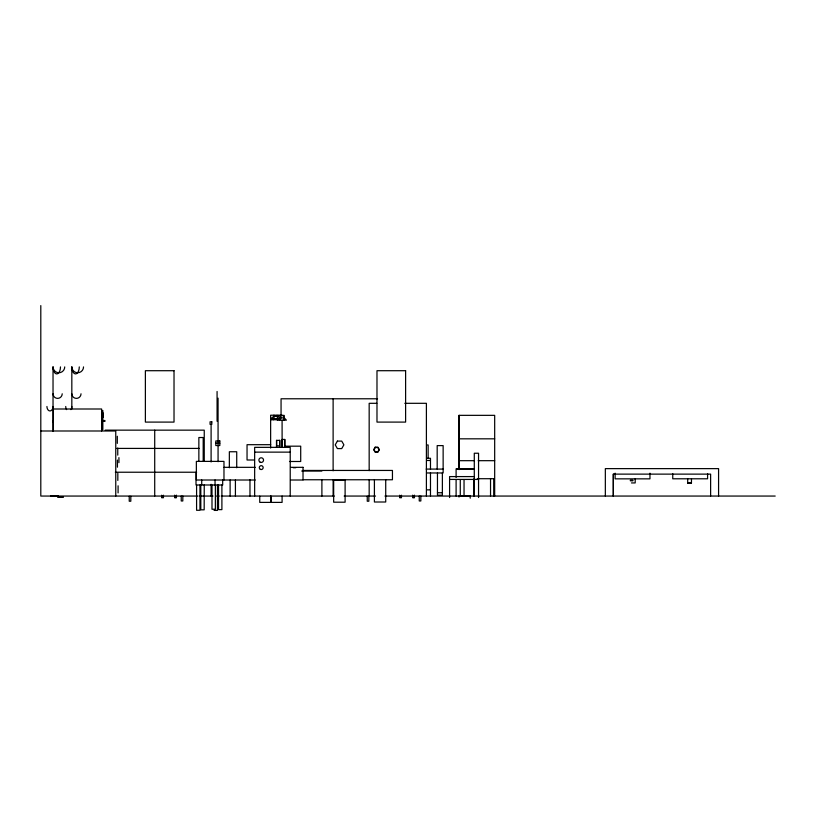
<?xml version="1.0" encoding="UTF-8"?>
<svg xmlns="http://www.w3.org/2000/svg" width="816" height="816" viewBox="0 0 816 816"><rect width="100%" height="100%" fill="white"/><g stroke="black" fill="none" stroke-linecap="round" stroke-linejoin="round"><path stroke-width="1.22" d="M279.613 420.158L280.99 417.894L280.99 415.436M271.065 418.649L273.615 416.384L278.011 416.384L280.163 418.649L271.065 418.649L271.065 419.75L277.889 419.75L276.91 415.293M279.888 417.894L277.338 420.158L286.436 420.158L284.284 417.894L284.284 415.436L279.888 415.436L279.888 417.894L284.284 417.894M377.563 398.779L281.061 398.779L281.061 415.201M376.798 403.308L369.169 403.308L369.169 470.648M404.787 403.308L426.401 403.308L426.401 496.057M101.612 410.53L102.836 410.53L102.836 429.542L101.612 429.542M101.612 412.967L103.163 412.967L103.163 417.231L101.612 417.231M101.612 415.099L103.163 415.099M282.091 415.211L270.637 415.211L270.637 448.066M102.836 420.526L104.978 420.526M102.836 421.362L104.978 421.362M101.612 428.675L101.612 429.787M105.172 430.154L204.245 430.154L204.245 460.948M40.8 430.991L115.76 430.991L115.76 496.057M459.112 438.824L494.68 438.824M215.812 443.231L219.82 443.231M270.698 444.689L247.044 444.689L247.044 460L254.51 460M427.227 444.965L428.135 444.965L428.135 458.286M284.519 446.179L300.706 446.179L300.706 461.489L289.496 461.489M116.606 448.412L199.165 448.412M254.653 452.135L290.221 452.135M426.941 458.286L430.481 458.286L430.481 469.373M426.941 460.479L430.481 460.479M459.112 460.683L474.351 460.683M478.166 460.683L494.68 460.683M223.972 467.333L255.286 467.333M290.863 467.333L303.032 467.333M293.25 467.721L295.739 467.721M474.341 468.823L456.103 468.823L456.103 477.493M426.156 469.088L443.139 469.088M456.562 469.149L473.892 469.149M303.001 470.444L392.445 470.444L392.445 479.757L303.001 479.757M301.696 471.026L321.892 471.026M115.331 472.229L196.625 472.229M426.656 472.964L443.139 472.964L443.139 445.607L437.182 445.607L437.182 469.088M474.29 476.585L449.585 476.585L449.585 497.536M477.309 478.706L494.159 478.706L494.17 496.057L494.159 478.706M449.585 479.431L478.553 479.431M255.286 480.012L196.36 480.012L196.36 461.387L223.972 461.387L223.972 480.012M290.863 480.012L303.032 480.012L303.001 467.333M632.93 480.155L630.34 480.155L630.34 480.808L632.93 480.808M631.441 482.929L635.195 482.929L635.195 478.849M426.686 489.855L430.481 489.855M437.458 492.752L442.374 492.752M50.592 495.863L58.262 495.863M459.153 495.853L470.23 495.853M197.584 496.057L40.8 496.057L40.8 305.592M199.073 496.057L213.007 496.057M216.699 496.057L219.249 496.057M221.238 496.057L334.325 496.057M344.158 496.057L375.533 496.057M384.948 496.057L775.2 496.057M161.68 496.954L163.424 496.954M399.697 496.954L401.441 496.954M174.675 497.536L176.419 497.536M412.702 497.536L414.446 497.536M214.078 510.408L217.444 510.408L217.444 484.99M470.036 495.853L470.24 498.209M284.162 420.158L283.183 415.436M718.58 496.057L718.58 468.629L605.339 468.629L605.339 496.057M710.624 496.057L710.624 474.127L613.285 474.127L613.285 496.057M707.584 473.708L707.584 478.788L672.751 478.788L672.751 473.708M691.458 478.849L691.458 483.052L687.704 483.052L687.704 478.849M688.255 482.664L688.255 483.317M649.964 473.178L649.964 478.849L615.121 478.849L615.121 473.178M613.357 474.127L613.357 496.057M494.68 496.057L494.68 415.344L459.041 415.344L459.041 469.567M490.538 478.706L490.538 496.057M478.553 497.536L478.553 453.237L474.29 453.237L474.29 479.431M474.341 479.961L474.341 496.057M473.892 478.931L473.892 496.057M464.039 479.941L464.039 496.036M460.275 479.941L460.275 496.057M459.112 415.344L459.112 469.526M459.041 496.057L459.041 497.015M456.103 479.961L456.103 496.057M442.374 472.964L442.374 495.21L437.458 495.21L437.458 472.964M430.481 472.719L430.481 496.057M420.842 496.026L420.842 500.973L419.251 500.973L419.251 496.026M414.446 495.149L414.446 497.668L412.702 497.668L412.702 495.159M401.452 495.21L401.452 497.74L399.707 497.74L399.707 495.21M385.723 479.757L385.723 502.003L374.411 502.003L374.411 479.757M369.169 479.533L369.169 496.057M368.842 496.23L368.842 501.228L367.251 501.228L367.251 496.23M333.122 398.779L333.122 470.791M333.122 479.635L333.122 496.057M321.892 479.788L321.892 496.057M290.221 496.057L290.221 447.352L254.653 447.352L254.653 496.057M284.876 447.352L284.876 439.467L281.897 439.467L281.897 447.352M284.662 439.467L284.662 447.352M282.091 420.26L282.122 447.352M282.091 496.077L282.091 502.391L259.743 502.391L259.743 496.179M279.837 447.352L279.837 440.365L276.481 440.365L276.481 447.352M279.613 440.365L279.613 445.862L276.695 445.862L276.695 440.365M278.011 415.293L278.011 416.384M274.706 415.293L273.34 419.75M273.615 415.293L273.615 416.384M271.187 496.179L271.187 502.391M270.637 496.077L270.637 502.391M249.971 479.788L249.971 496.057M236.722 467.782L236.722 451.748L229.347 451.748L229.347 467.782M235.416 479.971L235.416 496.057M230.112 479.971L230.112 496.057M222.686 479.971L222.686 484.99L196.013 484.99L196.013 472.444M221.901 484.99L221.901 509.633L218.535 509.633L218.535 484.99M218.066 398.137L218.066 461.723M218.066 484.612L218.066 496.057M217.076 391.486L217.076 421.24M215.363 484.99L215.363 509.245L211.997 509.245L211.997 484.99M215.047 479.971L215.047 484.99M211.099 424.351L211.099 461.978M211.099 484.276L211.099 496.057M204.245 484.765L204.173 509.827L200.807 509.827L200.807 484.99M203.194 461.152L203.194 437.519L198.859 437.519L198.859 461.152M201.715 479.971L201.715 484.99M199.951 484.99L199.951 510.286L196.585 510.286L196.585 484.99M182.815 496.026L182.815 500.973L181.234 500.973L181.234 496.026M176.419 495.149L176.419 497.668L174.675 497.668L174.675 495.159M163.435 495.21L163.435 497.74L161.68 497.74L161.68 495.21M154.714 430.154L154.714 496.057M130.815 496.23L130.815 501.228L129.234 501.228L129.234 496.23M118.922 457.613L118.922 462.662M118.085 485.806L118.085 492.915M117.759 448.035L117.759 455.144M117.83 473.321L117.83 480.43M117.443 460.061L117.443 467.18M117.31 436.264L117.31 443.374M101.612 430.991L101.612 409L53.305 409L53.305 430.991M83.538 366.904A5.855 5.855 0 0 1 77.683 372.749A5.855 5.855 0 0 1 71.828 366.904L71.828 408.898M64.729 366.904A5.855 5.855 0 0 1 58.885 372.749A5.855 5.855 0 0 1 53.03 366.904L53.03 431.185M79.274 366.904A7.018 3.723 -90 0 1 75.551 373.922A7.018 3.723 -90 0 1 71.828 366.904M81.019 393.791A4.59 4.59 0 0 1 76.418 398.381A4.59 4.59 0 0 1 71.828 393.791M71.828 406.48A4.457 3.05 -90 0 1 70.941 409.632M66.626 409.632A4.457 3.05 -90 0 1 65.739 406.48M60.476 366.904A7.018 3.723 -90 0 1 56.753 373.922A7.018 3.723 -90 0 1 53.03 366.904M53.03 406.48A4.457 3.05 -90 0 1 49.98 410.938A4.457 3.05 -90 0 1 46.93 406.48M62.21 393.791A4.59 4.59 0 0 1 57.62 398.381A4.59 4.59 0 0 1 53.03 393.791M53.224 422.525A5.855 5.855 0 0 1 53.03 421.005M337.396 441.099L335.233 444.842L337.396 448.596L341.731 448.596L343.893 444.842L341.731 441.099L337.396 441.099M375.115 447.219L373.687 449.677L375.115 452.146L377.961 452.146L379.379 449.677L377.961 447.219L375.115 447.219M375.278 447.494L374.014 449.677L375.278 451.87L377.798 451.87L379.063 449.677L377.798 447.494L375.278 447.494M174.022 370.709L145.381 370.709L145.381 422.096L174.022 422.096L174.022 370.709M405.613 370.709L376.982 370.709L376.982 422.096L405.613 422.096L405.613 370.709M211.813 421.811L210.059 421.811L210.059 424.351L211.813 424.351L211.813 421.811M219.82 440.936L215.812 440.936L215.812 445.536L219.82 445.536L219.82 440.936M345.107 480.012L333.662 480.012L333.662 502.197L345.107 502.197L345.107 480.012M690.907 482.664L687.939 482.664L687.939 483.317L690.907 483.317L690.907 482.664M63.158 497.087L57.661 497.087L63.158 497.148M260.059 462.131A2.326 2.326 0 0 0 263.548 460.112A2.326 2.326 0 0 0 260.059 458.092A2.326 2.326 0 0 0 260.059 462.131M260.253 469.292A1.938 1.938 0 0 0 263.16 467.609A1.938 1.938 0 0 0 260.253 465.926A1.938 1.938 0 0 0 260.253 469.292"/></g></svg>
